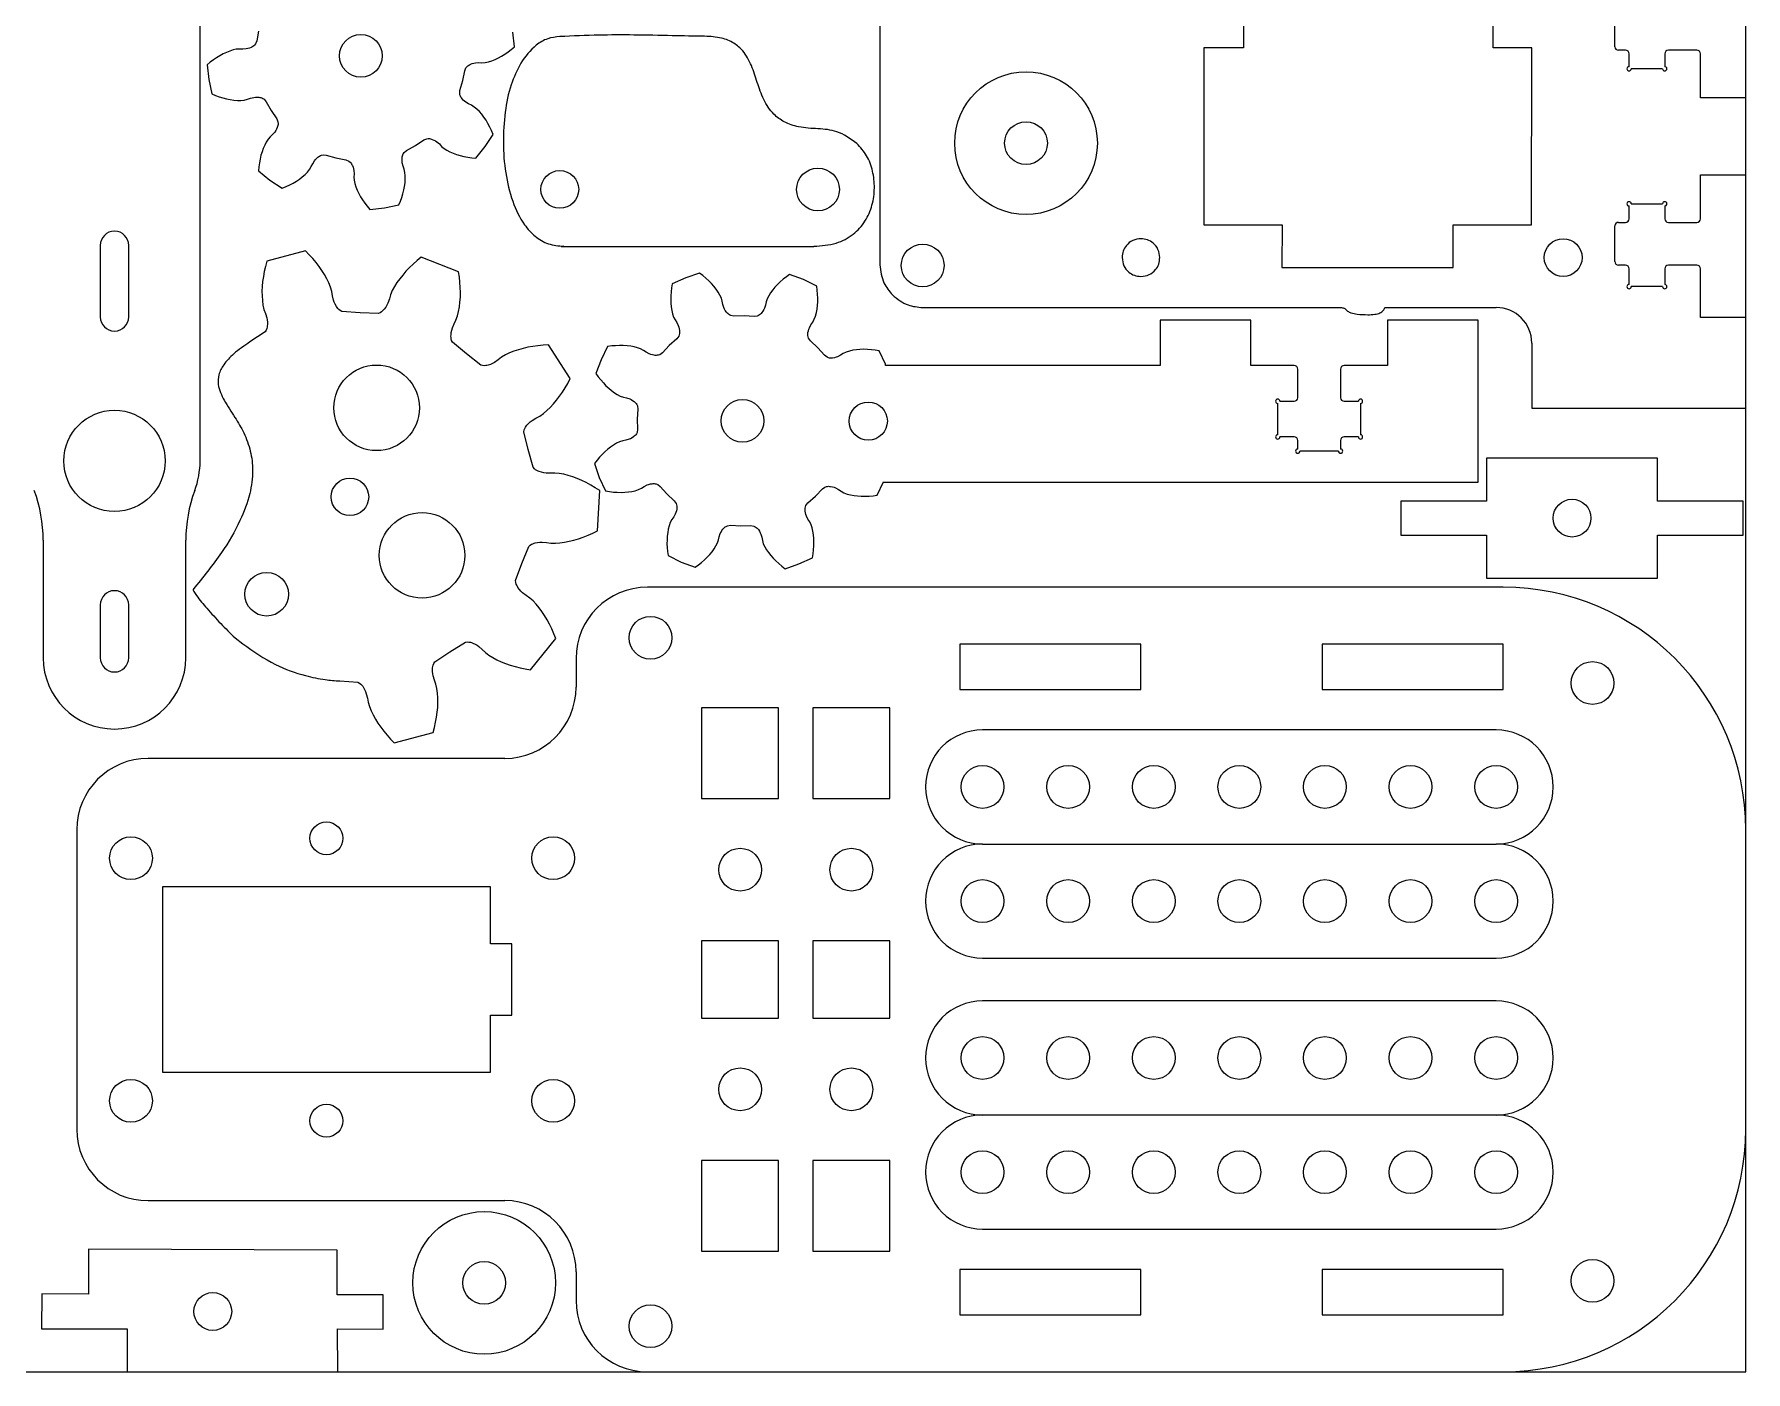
# Model space of a CAD drawing. Header units: millimetres. Extents: x 196.2 to 236.2, y 119.2 to 159.2.
# Drawn here: x 212.17 to 236.17, y 119.24 to 138 of the extents above; entities that cross this region are included whole.
import ezdxf

# ---------------------------------------------------------------- set-up
doc = ezdxf.new("R2010")
doc.units = ezdxf.units.MM

msp = doc.modelspace()

# ---------------------------------------------------------------- linework, layer by layer
at = {"color": 7, "linetype": 'Continuous', "lineweight": 15}
for p, q in [((214.5, 132.016), (214.5, 152.016)), ((236.171, 137.106), (236.171, 139.106)), ((224.031, 138.366), (224.031, 134.766)), ((229.131, 138.406), (229.131, 137.806)), ((232.631, 137.806), (232.631, 138.406)), ((234.336, 137.823), (234.336, 138.323)), ((215.321, 138.042), (215.294, 137.903)), ((218.906, 137.821), (218.884, 138.026)), ((214.87, 137.744), (214.824, 137.722)), ((214.916, 137.762), (214.87, 137.744)), ((214.962, 137.777), (214.916, 137.762)), ((215.008, 137.787), (214.962, 137.777)), ((215.054, 137.79), (215.008, 137.787)), ((215.1, 137.789), (215.054, 137.79)), ((215.146, 137.792), (215.1, 137.789)), ((215.169, 137.796), (215.146, 137.792)), ((215.192, 137.803), (215.169, 137.796)), ((215.216, 137.812), (215.192, 137.803)), ((215.227, 137.818), (215.216, 137.812)), ((215.239, 137.825), (215.227, 137.818)), ((215.252, 137.834), (215.239, 137.825)), ((215.264, 137.845), (215.252, 137.834)), ((215.277, 137.861), (215.264, 137.845)), ((215.294, 137.903), (215.277, 137.861)), ((218.773, 137.719), (218.818, 137.75)), ((218.818, 137.75), (218.862, 137.784)), ((218.862, 137.784), (218.906, 137.821)), ((229.121, 137.806), (228.571, 137.806)), ((228.571, 137.806), (228.571, 135.326)), ((229.131, 137.806), (229.121, 137.806)), ((233.171, 137.806), (232.631, 137.806)), ((233.169, 135.326), (233.171, 137.806)), ((234.486, 137.773), (234.386, 137.773)), ((235.486, 137.773), (235.086, 137.773)), ((214.643, 137.604), (214.599, 137.567)), ((214.599, 137.567), (214.621, 137.362)), ((214.687, 137.638), (214.643, 137.604)), ((214.732, 137.669), (214.687, 137.638)), ((214.778, 137.697), (214.732, 137.669)), ((214.824, 137.722), (214.778, 137.697)), ((218.211, 137.485), (218.228, 137.528)), ((218.228, 137.528), (218.241, 137.543)), ((218.241, 137.543), (218.253, 137.555)), ((218.253, 137.555), (218.266, 137.563)), ((218.266, 137.563), (218.278, 137.571)), ((218.278, 137.571), (218.29, 137.577)), ((218.29, 137.577), (218.313, 137.586)), ((218.313, 137.586), (218.336, 137.592)), ((218.336, 137.592), (218.36, 137.596)), ((218.36, 137.596), (218.405, 137.6)), ((218.405, 137.6), (218.451, 137.598)), ((218.451, 137.598), (218.497, 137.601)), ((218.497, 137.601), (218.543, 137.612)), ((218.543, 137.612), (218.589, 137.626)), ((218.589, 137.626), (218.635, 137.645)), ((218.635, 137.645), (218.682, 137.666)), ((218.682, 137.666), (218.727, 137.691)), ((218.727, 137.691), (218.773, 137.719)), ((234.536, 137.543), (234.536, 137.723)), ((235.006, 137.513), (234.566, 137.513)), ((235.036, 137.723), (235.036, 137.543)), ((235.536, 137.106), (235.536, 137.723)), ((214.621, 137.362), (214.663, 137.16)), ((218.144, 137.211), (218.184, 137.347)), ((218.184, 137.347), (218.211, 137.485)), ((214.663, 137.16), (214.716, 137.138)), ((214.716, 137.138), (214.768, 137.119)), ((214.768, 137.119), (214.82, 137.104)), ((214.82, 137.104), (214.872, 137.091)), ((214.872, 137.091), (214.924, 137.081)), ((214.924, 137.081), (214.974, 137.074)), ((214.974, 137.074), (215.024, 137.071)), ((215.024, 137.071), (215.072, 137.071)), ((215.072, 137.071), (215.119, 137.075)), ((215.119, 137.075), (215.164, 137.086)), ((215.164, 137.086), (215.207, 137.101)), ((215.207, 137.101), (215.252, 137.112)), ((215.252, 137.112), (215.275, 137.115)), ((215.275, 137.115), (215.299, 137.116)), ((215.299, 137.116), (215.324, 137.114)), ((215.324, 137.114), (215.337, 137.112)), ((215.337, 137.112), (215.351, 137.109)), ((215.351, 137.109), (215.365, 137.105)), ((215.365, 137.105), (215.381, 137.098)), ((215.381, 137.098), (215.398, 137.087)), ((215.398, 137.087), (215.427, 137.051)), ((215.427, 137.051), (215.495, 136.928)), ((218.14, 137.166), (218.144, 137.211)), ((218.144, 137.146), (218.14, 137.166)), ((218.15, 137.13), (218.144, 137.146)), ((218.157, 137.117), (218.15, 137.13)), ((218.165, 137.105), (218.157, 137.117)), ((218.173, 137.094), (218.165, 137.105)), ((218.189, 137.075), (218.173, 137.094)), ((218.207, 137.059), (218.189, 137.075)), ((218.226, 137.045), (218.207, 137.059)), ((218.265, 137.02), (218.226, 137.045)), ((236.171, 137.106), (235.536, 137.106)), ((236.171, 136.026), (236.171, 137.106)), ((215.495, 136.928), (215.574, 136.811)), ((215.574, 136.811), (215.592, 136.769)), ((218.306, 137.001), (218.265, 137.02)), ((218.345, 136.977), (218.306, 137.001)), ((218.382, 136.947), (218.345, 136.977)), ((218.416, 136.913), (218.382, 136.947)), ((218.449, 136.875), (218.416, 136.913)), ((218.48, 136.835), (218.449, 136.875)), ((218.509, 136.791), (218.48, 136.835)), ((218.536, 136.746), (218.509, 136.791)), ((215.484, 136.561), (215.454, 136.526)), ((215.517, 136.592), (215.484, 136.561)), ((215.547, 136.627), (215.517, 136.592)), ((215.56, 136.646), (215.547, 136.627)), ((215.572, 136.667), (215.56, 136.646)), ((215.583, 136.69), (215.572, 136.667)), ((215.587, 136.703), (215.583, 136.69)), ((215.59, 136.717), (215.587, 136.703)), ((215.593, 136.731), (215.59, 136.717)), ((215.592, 136.769), (215.594, 136.748)), ((215.594, 136.748), (215.593, 136.731)), ((218.495, 136.422), (218.608, 136.594)), ((218.562, 136.697), (218.536, 136.746)), ((218.586, 136.647), (218.562, 136.697)), ((218.608, 136.594), (218.586, 136.647)), ((215.369, 136.35), (215.354, 136.3)), ((215.386, 136.398), (215.369, 136.35)), ((215.406, 136.443), (215.386, 136.398)), ((215.428, 136.486), (215.406, 136.443)), ((215.454, 136.526), (215.428, 136.486)), ((216.189, 136.296), (216.204, 136.302)), ((216.204, 136.302), (216.224, 136.307)), ((216.224, 136.307), (216.27, 136.302)), ((216.27, 136.302), (216.405, 136.263)), ((217.338, 136.293), (217.342, 136.307)), ((217.342, 136.307), (217.349, 136.322)), ((217.349, 136.322), (217.36, 136.34)), ((217.36, 136.34), (217.395, 136.369)), ((217.395, 136.369), (217.519, 136.436)), ((217.519, 136.436), (217.636, 136.515)), ((217.636, 136.515), (217.678, 136.533)), ((217.678, 136.533), (217.698, 136.535)), ((217.698, 136.535), (217.715, 136.534)), ((217.715, 136.534), (217.73, 136.532)), ((217.73, 136.532), (217.744, 136.528)), ((217.744, 136.528), (217.756, 136.524)), ((217.756, 136.524), (217.779, 136.514)), ((217.779, 136.514), (217.8, 136.502)), ((217.8, 136.502), (217.82, 136.489)), ((217.82, 136.489), (217.855, 136.459)), ((217.855, 136.459), (217.886, 136.425)), ((217.886, 136.425), (217.92, 136.395)), ((217.92, 136.395), (217.96, 136.37)), ((217.96, 136.37), (218.003, 136.347)), ((218.003, 136.347), (218.049, 136.328)), ((218.049, 136.328), (218.097, 136.311)), ((218.097, 136.311), (218.147, 136.296)), ((218.365, 136.261), (218.495, 136.422)), ((215.325, 136.139), (215.319, 136.082)), ((215.319, 136.082), (215.48, 135.952)), ((215.332, 136.194), (215.325, 136.139)), ((215.342, 136.248), (215.332, 136.194)), ((215.354, 136.3), (215.342, 136.248)), ((215.971, 136.031), (216.005, 136.065)), ((216.005, 136.065), (216.036, 136.101)), ((216.036, 136.101), (216.059, 136.141)), ((216.059, 136.141), (216.079, 136.182)), ((216.079, 136.182), (216.103, 136.221)), ((216.103, 136.221), (216.117, 136.24)), ((216.117, 136.24), (216.134, 136.257)), ((216.134, 136.257), (216.153, 136.274)), ((216.153, 136.274), (216.163, 136.282)), ((216.163, 136.282), (216.175, 136.289)), ((216.175, 136.289), (216.189, 136.296)), ((216.405, 136.263), (216.544, 136.236)), ((216.544, 136.236), (216.586, 136.219)), ((216.586, 136.219), (216.602, 136.206)), ((216.602, 136.206), (216.613, 136.193)), ((216.613, 136.193), (216.622, 136.181)), ((216.622, 136.181), (216.629, 136.169)), ((216.629, 136.169), (216.635, 136.157)), ((216.635, 136.157), (216.644, 136.134)), ((216.644, 136.134), (216.65, 136.11)), ((216.65, 136.11), (216.655, 136.087)), ((216.655, 136.087), (216.658, 136.041)), ((217.331, 136.241), (217.332, 136.266)), ((217.332, 136.217), (217.331, 136.241)), ((217.332, 136.266), (217.334, 136.279)), ((217.335, 136.193), (217.332, 136.217)), ((217.334, 136.279), (217.338, 136.293)), ((217.345, 136.148), (217.335, 136.193)), ((217.361, 136.106), (217.345, 136.148)), ((217.372, 136.061), (217.361, 136.106)), ((218.147, 136.296), (218.199, 136.284)), ((218.199, 136.284), (218.253, 136.274)), ((218.253, 136.274), (218.308, 136.266)), ((218.308, 136.266), (218.365, 136.261)), ((215.48, 135.952), (215.653, 135.838)), ((215.653, 135.838), (215.705, 135.861)), ((215.705, 135.861), (215.756, 135.885)), ((215.756, 135.885), (215.804, 135.91)), ((215.804, 135.91), (215.85, 135.938)), ((215.85, 135.938), (215.893, 135.967)), ((215.893, 135.967), (215.933, 135.998)), ((215.933, 135.998), (215.971, 136.031)), ((216.658, 136.041), (216.656, 135.996)), ((216.656, 135.996), (216.66, 135.95)), ((216.66, 135.95), (216.67, 135.904)), ((216.67, 135.904), (216.685, 135.857)), ((216.685, 135.857), (216.703, 135.811)), ((217.356, 135.814), (217.366, 135.865)), ((217.366, 135.865), (217.373, 135.916)), ((217.376, 136.014), (217.372, 136.061)), ((217.373, 135.916), (217.376, 135.965)), ((217.376, 135.965), (217.376, 136.014)), ((235.536, 136.026), (236.171, 136.026)), ((235.536, 135.41), (235.536, 136.026)), ((236.171, 134.026), (236.171, 136.026)), ((216.703, 135.811), (216.725, 135.765)), ((216.725, 135.765), (216.75, 135.719)), ((216.75, 135.719), (216.778, 135.674)), ((216.778, 135.674), (216.809, 135.629)), ((216.809, 135.629), (216.843, 135.585)), ((216.843, 135.585), (216.879, 135.541)), ((217.085, 135.563), (217.287, 135.604)), ((217.287, 135.604), (217.309, 135.657)), ((217.309, 135.657), (217.327, 135.71)), ((217.327, 135.71), (217.343, 135.762)), ((217.343, 135.762), (217.356, 135.814)), ((234.536, 135.41), (234.536, 135.59)), ((234.566, 135.62), (235.006, 135.62)), ((235.036, 135.59), (235.036, 135.41)), ((216.879, 135.541), (217.085, 135.563)), ((234.386, 135.36), (234.486, 135.36)), ((235.086, 135.36), (235.486, 135.36)), ((228.571, 135.326), (229.671, 135.326)), ((229.671, 135.326), (229.669, 134.726)), ((232.069, 134.726), (232.069, 135.326)), ((232.069, 135.326), (233.169, 135.326)), ((234.336, 134.81), (234.336, 135.31)), ((213.1, 135.036), (213.1, 134.036)), ((213.5, 134.036), (213.5, 135.036)), ((215.979, 134.959), (215.434, 134.815)), ((216.031, 134.906), (215.979, 134.959)), ((216.08, 134.852), (216.031, 134.906)), ((217.599, 134.87), (217.542, 134.823)), ((218.124, 134.667), (217.599, 134.87)), ((219.6, 135.024), (219.563, 135.022)), ((219.563, 135.022), (223.106, 135.022)), ((223.106, 135.022), (223.106, 135.024)), ((215.4, 134.672), (215.387, 134.602)), ((215.416, 134.743), (215.4, 134.672)), ((215.434, 134.815), (215.416, 134.743)), ((216.126, 134.797), (216.08, 134.852)), ((216.169, 134.742), (216.126, 134.797)), ((216.208, 134.685), (216.169, 134.742)), ((216.244, 134.628), (216.208, 134.685)), ((216.277, 134.57), (216.244, 134.628)), ((217.341, 134.622), (217.299, 134.569)), ((217.387, 134.674), (217.341, 134.622)), ((217.435, 134.725), (217.387, 134.674)), ((217.487, 134.775), (217.435, 134.725)), ((217.542, 134.823), (217.487, 134.775)), ((218.135, 134.593), (218.124, 134.667)), ((221.504, 134.649), (221.309, 134.582)), ((221.55, 134.615), (221.504, 134.649)), ((222.766, 134.629), (222.72, 134.596)), ((222.96, 134.557), (222.766, 134.629)), ((229.669, 134.726), (232.069, 134.726)), ((234.486, 134.76), (234.386, 134.76)), ((234.536, 134.49), (234.536, 134.71)), ((235.036, 134.71), (235.036, 134.49)), ((235.486, 134.76), (235.086, 134.76)), ((235.536, 134.026), (235.536, 134.71)), ((215.371, 134.463), (215.368, 134.396)), ((215.368, 134.396), (215.369, 134.329)), ((215.377, 134.532), (215.371, 134.463)), ((215.387, 134.602), (215.377, 134.532)), ((216.305, 134.511), (216.277, 134.57)), ((216.329, 134.452), (216.305, 134.511)), ((216.347, 134.392), (216.329, 134.452)), ((216.357, 134.331), (216.347, 134.392)), ((217.195, 134.404), (217.171, 134.346)), ((217.226, 134.46), (217.195, 134.404)), ((217.26, 134.515), (217.226, 134.46)), ((217.299, 134.569), (217.26, 134.515)), ((218.143, 134.521), (218.135, 134.593)), ((218.148, 134.449), (218.143, 134.521)), ((218.15, 134.379), (218.148, 134.449)), ((221.104, 134.386), (221.101, 134.331)), ((221.111, 134.441), (221.104, 134.386)), ((221.12, 134.497), (221.111, 134.441)), ((221.309, 134.582), (221.12, 134.497)), ((221.592, 134.579), (221.55, 134.615)), ((221.633, 134.542), (221.592, 134.579)), ((221.67, 134.503), (221.633, 134.542)), ((221.704, 134.464), (221.67, 134.503)), ((221.736, 134.424), (221.704, 134.464)), ((221.764, 134.383), (221.736, 134.424)), ((221.788, 134.341), (221.764, 134.383)), ((222.528, 134.412), (222.498, 134.372)), ((222.56, 134.451), (222.528, 134.412)), ((222.596, 134.489), (222.56, 134.451)), ((222.635, 134.526), (222.596, 134.489)), ((222.676, 134.562), (222.635, 134.526)), ((222.72, 134.596), (222.676, 134.562)), ((223.145, 134.465), (222.96, 134.557)), ((223.153, 134.409), (223.145, 134.465)), ((223.157, 134.353), (223.153, 134.409)), ((235.006, 134.46), (234.566, 134.46)), ((215.369, 134.329), (215.373, 134.264)), ((215.373, 134.264), (215.382, 134.201)), ((215.382, 134.201), (215.396, 134.14)), ((216.371, 134.271), (216.357, 134.331)), ((216.382, 134.241), (216.371, 134.271)), ((216.395, 134.212), (216.382, 134.241)), ((216.412, 134.182), (216.395, 134.212)), ((216.422, 134.168), (216.412, 134.182)), ((216.433, 134.153), (216.422, 134.168)), ((216.447, 134.139), (216.433, 134.153)), ((217.083, 134.145), (217.072, 134.132)), ((217.103, 134.173), (217.083, 134.145)), ((217.119, 134.201), (217.103, 134.173)), ((217.133, 134.229), (217.119, 134.201)), ((217.154, 134.287), (217.133, 134.229)), ((217.171, 134.346), (217.154, 134.287)), ((218.125, 134.112), (218.136, 134.176)), ((218.136, 134.176), (218.144, 134.242)), ((218.144, 134.242), (218.149, 134.31)), ((218.149, 134.31), (218.15, 134.379)), ((221.101, 134.331), (221.099, 134.278)), ((221.099, 134.278), (221.101, 134.226)), ((221.101, 134.226), (221.106, 134.175)), ((221.106, 134.175), (221.113, 134.126)), ((221.809, 134.299), (221.788, 134.341)), ((221.822, 134.255), (221.809, 134.299)), ((221.83, 134.21), (221.822, 134.255)), ((221.844, 134.166), (221.83, 134.21)), ((221.853, 134.144), (221.844, 134.166)), ((221.864, 134.123), (221.853, 134.144)), ((222.412, 134.157), (222.402, 134.136)), ((222.426, 134.2), (222.412, 134.157)), ((222.436, 134.245), (222.426, 134.2)), ((222.451, 134.288), (222.436, 134.245)), ((222.472, 134.331), (222.451, 134.288)), ((222.498, 134.372), (222.472, 134.331)), ((223.141, 134.094), (223.15, 134.143)), ((223.15, 134.143), (223.156, 134.193)), ((223.156, 134.193), (223.159, 134.245)), ((223.16, 134.299), (223.157, 134.353)), ((223.159, 134.245), (223.16, 134.299)), ((224.631, 134.166), (230.487, 134.166)), ((231.11, 134.166), (232.671, 134.166)), ((215.396, 134.14), (215.417, 134.082)), ((215.417, 134.082), (215.434, 134.023)), ((215.434, 134.023), (215.44, 133.992)), ((215.442, 133.908), (215.439, 133.89)), ((215.44, 133.992), (215.443, 133.96)), ((215.443, 133.926), (215.442, 133.908)), ((215.443, 133.96), (215.443, 133.926)), ((216.464, 134.124), (216.447, 134.139)), ((216.488, 134.11), (216.464, 134.124)), ((216.744, 134.093), (216.488, 134.11)), ((217, 134.082), (216.744, 134.093)), ((217.025, 134.093), (217, 134.082)), ((217.043, 134.106), (217.025, 134.093)), ((217.059, 134.119), (217.043, 134.106)), ((217.072, 134.132), (217.059, 134.119)), ((218.038, 133.879), (218.061, 133.936)), ((218.061, 133.936), (218.088, 133.991)), ((218.088, 133.991), (218.109, 134.05)), ((218.109, 134.05), (218.125, 134.112)), ((221.113, 134.126), (221.124, 134.078)), ((221.124, 134.078), (221.139, 134.033)), ((221.139, 134.033), (221.159, 133.992)), ((221.159, 133.992), (221.184, 133.954)), ((221.184, 133.954), (221.204, 133.912)), ((221.204, 133.912), (221.212, 133.89)), ((221.879, 134.102), (221.864, 134.123)), ((221.887, 134.092), (221.879, 134.102)), ((221.897, 134.081), (221.887, 134.092)), ((221.908, 134.071), (221.897, 134.081)), ((221.922, 134.062), (221.908, 134.071)), ((221.94, 134.052), (221.922, 134.062)), ((221.985, 134.045), (221.94, 134.052)), ((222.126, 134.05), (221.985, 134.045)), ((222.267, 134.041), (222.126, 134.05)), ((222.312, 134.047), (222.267, 134.041)), ((222.331, 134.055), (222.312, 134.047)), ((222.345, 134.065), (222.331, 134.055)), ((222.356, 134.074), (222.345, 134.065)), ((222.366, 134.084), (222.356, 134.074)), ((222.375, 134.094), (222.366, 134.084)), ((222.39, 134.115), (222.375, 134.094)), ((222.402, 134.136), (222.39, 134.115)), ((223.043, 133.883), (223.065, 133.924)), ((223.065, 133.924), (223.091, 133.962)), ((223.091, 133.962), (223.112, 134.002)), ((223.112, 134.002), (223.128, 134.047)), ((223.128, 134.047), (223.141, 134.094)), ((227.96, 133.987), (227.96, 133.352)), ((229.23, 133.987), (227.96, 133.987)), ((229.23, 133.352), (229.23, 133.987)), ((232.42, 133.987), (231.15, 133.987)), ((231.15, 133.987), (231.15, 133.352)), ((232.42, 131.719), (232.42, 133.987)), ((236.171, 134.026), (235.536, 134.026)), ((236.171, 132.756), (236.171, 134.026)), ((215.413, 133.825), (215.199, 133.684)), ((215.426, 133.849), (215.413, 133.825)), ((215.434, 133.87), (215.426, 133.849)), ((215.439, 133.89), (215.434, 133.87)), ((218.017, 133.766), (218.018, 133.783)), ((218.018, 133.747), (218.017, 133.766)), ((218.018, 133.783), (218.022, 133.817)), ((218.021, 133.727), (218.018, 133.747)), ((218.026, 133.705), (218.021, 133.727)), ((218.022, 133.817), (218.028, 133.849)), ((218.037, 133.68), (218.026, 133.705)), ((218.028, 133.849), (218.038, 133.879)), ((218.234, 133.516), (218.037, 133.68)), ((221.184, 133.728), (221.078, 133.635)), ((221.211, 133.764), (221.184, 133.728)), ((221.218, 133.783), (221.211, 133.764)), ((221.212, 133.89), (221.218, 133.867)), ((221.218, 133.867), (221.222, 133.842)), ((221.222, 133.8), (221.218, 133.783)), ((221.222, 133.842), (221.223, 133.829)), ((221.223, 133.815), (221.222, 133.8)), ((221.223, 133.829), (221.223, 133.815)), ((223.021, 133.801), (223.023, 133.814)), ((223.021, 133.787), (223.021, 133.801)), ((223.022, 133.772), (223.021, 133.787)), ((223.025, 133.755), (223.022, 133.772)), ((223.023, 133.814), (223.028, 133.839)), ((223.031, 133.735), (223.025, 133.755)), ((223.028, 133.839), (223.035, 133.862)), ((223.058, 133.699), (223.031, 133.735)), ((223.035, 133.862), (223.043, 133.883)), ((223.161, 133.602), (223.058, 133.699)), ((233.171, 133.666), (233.171, 132.756)), ((218.435, 133.356), (218.234, 133.516)), ((218.68, 133.432), (218.629, 133.397)), ((218.728, 133.47), (218.68, 133.432)), ((218.782, 133.502), (218.728, 133.47)), ((218.84, 133.53), (218.782, 133.502)), ((218.9, 133.554), (218.84, 133.53)), ((218.963, 133.575), (218.9, 133.554)), ((219.028, 133.593), (218.963, 133.575)), ((219.096, 133.608), (219.028, 133.593)), ((219.165, 133.621), (219.096, 133.608)), ((219.236, 133.63), (219.165, 133.621)), ((219.308, 133.637), (219.236, 133.63)), ((219.383, 133.642), (219.308, 133.637)), ((219.688, 133.169), (219.383, 133.642)), ((220.123, 133.433), (220.05, 133.24)), ((220.214, 133.619), (220.123, 133.433)), ((220.271, 133.627), (220.214, 133.619)), ((220.326, 133.631), (220.271, 133.627)), ((220.381, 133.634), (220.326, 133.631)), ((220.434, 133.633), (220.381, 133.634)), ((220.486, 133.63), (220.434, 133.633)), ((220.537, 133.624), (220.486, 133.63)), ((220.586, 133.615), (220.537, 133.624)), ((220.633, 133.602), (220.586, 133.615)), ((220.677, 133.586), (220.633, 133.602)), ((220.718, 133.565), (220.677, 133.586)), ((220.755, 133.539), (220.718, 133.565)), ((220.796, 133.517), (220.755, 133.539)), ((220.818, 133.509), (220.796, 133.517)), ((220.841, 133.502), (220.818, 133.509)), ((220.866, 133.497), (220.841, 133.502)), ((220.879, 133.495), (220.866, 133.497)), ((220.893, 133.495), (220.879, 133.495)), ((220.908, 133.496), (220.893, 133.495)), ((220.925, 133.499), (220.908, 133.496)), ((220.944, 133.505), (220.925, 133.499)), ((220.981, 133.532), (220.944, 133.505)), ((221.078, 133.635), (220.981, 133.532)), ((223.254, 133.496), (223.161, 133.602)), ((223.29, 133.468), (223.254, 133.496)), ((223.309, 133.461), (223.29, 133.468)), ((223.326, 133.458), (223.309, 133.461)), ((223.341, 133.456), (223.326, 133.458)), ((223.355, 133.456), (223.341, 133.456)), ((223.368, 133.457), (223.355, 133.456)), ((223.393, 133.461), (223.368, 133.457)), ((223.416, 133.468), (223.393, 133.461)), ((223.438, 133.476), (223.416, 133.468)), ((223.48, 133.496), (223.438, 133.476)), ((223.518, 133.521), (223.48, 133.496)), ((223.559, 133.541), (223.518, 133.521)), ((223.604, 133.556), (223.559, 133.541)), ((223.652, 133.566), (223.604, 133.556)), ((223.701, 133.574), (223.652, 133.566)), ((223.752, 133.578), (223.701, 133.574)), ((223.804, 133.58), (223.752, 133.578)), ((223.857, 133.579), (223.804, 133.58)), ((223.912, 133.575), (223.857, 133.579)), ((223.967, 133.569), (223.912, 133.575)), ((224.023, 133.559), (223.967, 133.569)), ((224.108, 133.371), (224.023, 133.559)), ((218.461, 133.351), (218.435, 133.356)), ((218.484, 133.35), (218.461, 133.351)), ((218.504, 133.352), (218.484, 133.35)), ((218.522, 133.355), (218.504, 133.352)), ((218.539, 133.359), (218.522, 133.355)), ((218.571, 133.369), (218.539, 133.359)), ((218.601, 133.382), (218.571, 133.369)), ((218.629, 133.397), (218.601, 133.382)), ((220.05, 133.24), (220.083, 133.194)), ((220.083, 133.194), (220.118, 133.15)), ((224.108, 133.352), (224.108, 133.371)), ((227.96, 133.352), (224.108, 133.352)), ((229.84, 133.352), (229.23, 133.352)), ((229.89, 132.902), (229.89, 133.302)), ((230.49, 133.302), (230.49, 132.902)), ((231.15, 133.352), (230.54, 133.352)), ((219.539, 132.921), (219.579, 132.979)), ((219.579, 132.979), (219.617, 133.039)), ((219.617, 133.039), (219.654, 133.103)), ((219.654, 133.103), (219.688, 133.169)), ((220.118, 133.15), (220.154, 133.109)), ((220.154, 133.109), (220.191, 133.07)), ((220.191, 133.07), (220.229, 133.034)), ((220.229, 133.034), (220.268, 133.002)), ((220.268, 133.002), (220.308, 132.972)), ((220.308, 132.972), (220.349, 132.946)), ((220.349, 132.946), (220.391, 132.925)), ((219.313, 132.679), (219.362, 132.72)), ((219.362, 132.72), (219.409, 132.765)), ((219.409, 132.765), (219.454, 132.814)), ((219.454, 132.814), (219.498, 132.866)), ((219.498, 132.866), (219.539, 132.921)), ((220.391, 132.925), (220.435, 132.91)), ((220.435, 132.91), (220.479, 132.9)), ((220.479, 132.9), (220.523, 132.886)), ((220.523, 132.886), (220.544, 132.876)), ((220.544, 132.876), (220.565, 132.864)), ((220.565, 132.864), (220.585, 132.849)), ((220.585, 132.849), (220.595, 132.84)), ((220.595, 132.84), (220.605, 132.83)), ((220.605, 132.83), (220.615, 132.819)), ((220.615, 132.819), (220.624, 132.805)), ((220.624, 132.805), (220.633, 132.786)), ((220.639, 132.741), (220.63, 132.6)), ((220.633, 132.786), (220.639, 132.741)), ((229.61, 132.382), (229.61, 132.822)), ((229.64, 132.852), (229.84, 132.852)), ((230.54, 132.852), (230.74, 132.852)), ((230.77, 132.822), (230.77, 132.382)), ((233.171, 132.756), (236.171, 132.756)), ((236.171, 126.844), (236.171, 132.756)), ((219.044, 132.449), (219.052, 132.469)), ((219.052, 132.469), (219.062, 132.487)), ((219.062, 132.487), (219.072, 132.503)), ((219.072, 132.503), (219.083, 132.517)), ((219.083, 132.517), (219.105, 132.542)), ((219.105, 132.542), (219.13, 132.563)), ((219.13, 132.563), (219.155, 132.582)), ((219.155, 132.582), (219.208, 132.615)), ((219.208, 132.615), (219.262, 132.643)), ((219.262, 132.643), (219.313, 132.679)), ((220.63, 132.6), (220.634, 132.459)), ((219.037, 132.422), (219.044, 132.449)), ((219.101, 132.173), (219.037, 132.422)), ((220.296, 132.238), (220.255, 132.21)), ((220.338, 132.262), (220.296, 132.238)), ((220.381, 132.283), (220.338, 132.262)), ((220.425, 132.296), (220.381, 132.283)), ((220.47, 132.304), (220.425, 132.296)), ((220.514, 132.318), (220.47, 132.304)), ((220.535, 132.327), (220.514, 132.318)), ((220.557, 132.338), (220.535, 132.327)), ((220.578, 132.353), (220.557, 132.338)), ((220.588, 132.361), (220.578, 132.353)), ((220.598, 132.371), (220.588, 132.361)), ((220.608, 132.382), (220.598, 132.371)), ((220.618, 132.396), (220.608, 132.382)), ((220.627, 132.414), (220.618, 132.396)), ((220.634, 132.459), (220.627, 132.414)), ((229.84, 132.352), (229.64, 132.352)), ((229.89, 132.182), (229.89, 132.302)), ((230.49, 132.302), (230.49, 132.182)), ((230.74, 132.352), (230.54, 132.352)), ((219.169, 131.926), (219.101, 132.173)), ((220.065, 132.024), (220.03, 131.978)), ((220.101, 132.066), (220.065, 132.024)), ((220.138, 132.107), (220.101, 132.066)), ((220.176, 132.144), (220.138, 132.107)), ((220.215, 132.178), (220.176, 132.144)), ((220.255, 132.21), (220.215, 132.178)), ((230.46, 132.152), (229.92, 132.152)), ((234.936, 132.053), (232.536, 132.053)), ((232.536, 132.053), (232.536, 131.453)), ((234.936, 131.453), (234.936, 132.053)), ((219.187, 131.906), (219.169, 131.926)), ((219.205, 131.892), (219.187, 131.906)), ((219.222, 131.882), (219.205, 131.892)), ((219.239, 131.873), (219.222, 131.882)), ((219.255, 131.866), (219.239, 131.873)), ((219.287, 131.856), (219.255, 131.866)), ((219.319, 131.849), (219.287, 131.856)), ((219.35, 131.845), (219.319, 131.849)), ((219.412, 131.843), (219.35, 131.845)), ((219.473, 131.845), (219.412, 131.843)), ((219.536, 131.84), (219.473, 131.845)), ((219.598, 131.828), (219.536, 131.84)), ((219.661, 131.813), (219.598, 131.828)), ((219.725, 131.793), (219.661, 131.813)), ((219.788, 131.769), (219.725, 131.793)), ((219.852, 131.742), (219.788, 131.769)), ((220.03, 131.978), (220.097, 131.783)), ((220.097, 131.783), (220.182, 131.594)), ((219.915, 131.711), (219.852, 131.742)), ((219.978, 131.677), (219.915, 131.711)), ((220.041, 131.64), (219.978, 131.677)), ((220.104, 131.6), (220.041, 131.64)), ((220.072, 131.037), (220.104, 131.6)), ((220.182, 131.594), (220.239, 131.585)), ((220.239, 131.585), (220.294, 131.578)), ((220.294, 131.578), (220.349, 131.575)), ((220.349, 131.575), (220.402, 131.573)), ((220.402, 131.573), (220.454, 131.575)), ((220.454, 131.575), (220.505, 131.58)), ((220.505, 131.58), (220.554, 131.587)), ((220.554, 131.587), (220.601, 131.598)), ((220.601, 131.598), (220.646, 131.613)), ((220.646, 131.613), (220.687, 131.633)), ((220.687, 131.633), (220.726, 131.658)), ((220.726, 131.658), (220.767, 131.678)), ((220.767, 131.678), (220.789, 131.686)), ((220.789, 131.686), (220.813, 131.692)), ((220.813, 131.692), (220.838, 131.696)), ((220.838, 131.696), (220.851, 131.697)), ((220.851, 131.697), (220.865, 131.697)), ((220.865, 131.697), (220.88, 131.696)), ((220.88, 131.696), (220.896, 131.692)), ((220.896, 131.692), (220.916, 131.685)), ((220.916, 131.685), (220.952, 131.658)), ((220.952, 131.658), (221.045, 131.552)), ((221.045, 131.552), (221.148, 131.455)), ((223.022, 131.426), (223.128, 131.519)), ((223.128, 131.519), (223.225, 131.622)), ((223.225, 131.622), (223.261, 131.649)), ((223.261, 131.649), (223.281, 131.655)), ((223.281, 131.655), (223.298, 131.658)), ((223.298, 131.658), (223.313, 131.659)), ((223.313, 131.659), (223.327, 131.658)), ((223.327, 131.658), (223.34, 131.657)), ((223.34, 131.657), (223.365, 131.652)), ((223.365, 131.652), (223.388, 131.645)), ((223.388, 131.645), (223.409, 131.636)), ((223.409, 131.636), (223.45, 131.615)), ((223.45, 131.615), (223.488, 131.589)), ((223.488, 131.589), (223.528, 131.567)), ((223.528, 131.567), (223.573, 131.551)), ((223.573, 131.551), (223.62, 131.539)), ((223.62, 131.539), (223.669, 131.53)), ((223.669, 131.53), (223.719, 131.524)), ((223.719, 131.524), (223.771, 131.521)), ((223.771, 131.521), (223.825, 131.52)), ((223.825, 131.52), (223.879, 131.522)), ((223.879, 131.522), (223.935, 131.527)), ((223.935, 131.527), (223.991, 131.535)), ((223.991, 131.535), (224.083, 131.72)), ((224.083, 131.72), (224.083, 131.717)), ((224.083, 131.717), (232.42, 131.719)), ((221.162, 131.27), (221.141, 131.229)), ((221.148, 131.455), (221.175, 131.418)), ((221.171, 131.292), (221.162, 131.27)), ((221.178, 131.315), (221.171, 131.292)), ((221.175, 131.418), (221.181, 131.399)), ((221.183, 131.34), (221.178, 131.315)), ((221.181, 131.399), (221.184, 131.382)), ((221.184, 131.353), (221.183, 131.34)), ((221.184, 131.382), (221.185, 131.367)), ((221.185, 131.367), (221.184, 131.353)), ((222.982, 131.339), (222.984, 131.354)), ((222.982, 131.325), (222.982, 131.339)), ((222.983, 131.311), (222.982, 131.325)), ((222.987, 131.287), (222.983, 131.311)), ((222.984, 131.354), (222.987, 131.37)), ((222.987, 131.37), (222.994, 131.39)), ((222.994, 131.263), (222.987, 131.287)), ((222.994, 131.39), (223.022, 131.426)), ((223.002, 131.241), (222.994, 131.263)), ((231.336, 131.453), (231.336, 130.973)), ((232.536, 131.453), (231.336, 131.453)), ((236.136, 131.453), (234.936, 131.453)), ((236.136, 130.973), (236.136, 131.453)), ((220.006, 131.004), (220.072, 131.037)), ((221.065, 131.06), (221.056, 131.011)), ((221.077, 131.107), (221.065, 131.06)), ((221.093, 131.151), (221.077, 131.107)), ((221.115, 131.192), (221.093, 131.151)), ((221.141, 131.229), (221.115, 131.192)), ((221.804, 131.018), (221.816, 131.039)), ((221.816, 131.039), (221.831, 131.059)), ((221.831, 131.059), (221.839, 131.069)), ((221.839, 131.069), (221.849, 131.079)), ((221.849, 131.079), (221.861, 131.089)), ((221.861, 131.089), (221.875, 131.098)), ((221.875, 131.098), (221.894, 131.107)), ((221.894, 131.107), (221.939, 131.113)), ((221.939, 131.113), (222.08, 131.104)), ((222.08, 131.104), (222.221, 131.108)), ((222.221, 131.108), (222.266, 131.101)), ((222.266, 131.101), (222.284, 131.092)), ((222.284, 131.092), (222.298, 131.082)), ((222.298, 131.082), (222.309, 131.072)), ((222.309, 131.072), (222.319, 131.062)), ((222.319, 131.062), (222.327, 131.052)), ((222.327, 131.052), (222.341, 131.031)), ((222.341, 131.031), (222.352, 131.009)), ((223.022, 131.2), (223.002, 131.241)), ((223.047, 131.161), (223.022, 131.2)), ((223.067, 131.12), (223.047, 131.161)), ((223.082, 131.075), (223.067, 131.12)), ((223.092, 131.028), (223.082, 131.075)), ((223.1, 130.979), (223.092, 131.028)), ((212.3, 130.903), (212.3, 129.256)), ((214.3, 129.256), (214.3, 130.903)), ((219.012, 130.578), (219.107, 130.816)), ((219.107, 130.816), (219.128, 130.834)), ((219.128, 130.834), (219.147, 130.846)), ((219.147, 130.846), (219.165, 130.854)), ((219.165, 130.854), (219.183, 130.861)), ((219.183, 130.861), (219.2, 130.866)), ((219.2, 130.866), (219.233, 130.873)), ((219.233, 130.873), (219.265, 130.876)), ((219.265, 130.876), (219.297, 130.877)), ((219.297, 130.877), (219.358, 130.872)), ((219.358, 130.872), (219.419, 130.863)), ((219.419, 130.863), (219.482, 130.862)), ((219.482, 130.862), (219.545, 130.866)), ((219.545, 130.866), (219.61, 130.875)), ((219.61, 130.875), (219.675, 130.888)), ((219.675, 130.888), (219.74, 130.904)), ((219.74, 130.904), (219.807, 130.924)), ((219.807, 130.924), (219.873, 130.948)), ((219.873, 130.948), (219.939, 130.975)), ((219.939, 130.975), (220.006, 131.004)), ((221.047, 130.908), (221.046, 130.855)), ((221.046, 130.855), (221.048, 130.8)), ((221.05, 130.96), (221.047, 130.908)), ((221.048, 130.8), (221.053, 130.745)), ((221.056, 131.011), (221.05, 130.96)), ((221.707, 130.782), (221.733, 130.823)), ((221.733, 130.823), (221.755, 130.865)), ((221.755, 130.865), (221.769, 130.909)), ((221.769, 130.909), (221.779, 130.953)), ((221.779, 130.953), (221.794, 130.997)), ((221.794, 130.997), (221.804, 131.018)), ((222.352, 131.009), (222.362, 130.988)), ((222.362, 130.988), (222.375, 130.944)), ((222.375, 130.944), (222.384, 130.899)), ((222.384, 130.899), (222.397, 130.855)), ((222.397, 130.855), (222.417, 130.812)), ((222.417, 130.812), (222.442, 130.77)), ((223.104, 130.928), (223.1, 130.979)), ((223.101, 130.768), (223.105, 130.823)), ((223.106, 130.876), (223.104, 130.928)), ((223.105, 130.823), (223.106, 130.876)), ((231.336, 130.973), (232.536, 130.973)), ((232.536, 130.973), (232.536, 130.373)), ((234.936, 130.973), (236.136, 130.973)), ((234.936, 130.373), (234.936, 130.973)), ((218.922, 130.338), (219.012, 130.578)), ((221.053, 130.745), (221.061, 130.688)), ((221.061, 130.688), (221.246, 130.597)), ((221.246, 130.597), (221.439, 130.524)), ((221.439, 130.524), (221.486, 130.557)), ((221.486, 130.557), (221.53, 130.592)), ((221.53, 130.592), (221.571, 130.628)), ((221.571, 130.628), (221.61, 130.665)), ((221.61, 130.665), (221.645, 130.703)), ((221.645, 130.703), (221.678, 130.742)), ((221.678, 130.742), (221.707, 130.782)), ((222.442, 130.77), (222.47, 130.729)), ((222.47, 130.729), (222.501, 130.689)), ((222.501, 130.689), (222.536, 130.65)), ((222.536, 130.65), (222.573, 130.612)), ((222.573, 130.612), (222.613, 130.575)), ((222.613, 130.575), (222.656, 130.539)), ((222.701, 130.504), (222.897, 130.571)), ((222.897, 130.571), (223.085, 130.656)), ((223.085, 130.656), (223.095, 130.713)), ((223.095, 130.713), (223.101, 130.768)), ((218.926, 130.311), (218.922, 130.338)), ((218.932, 130.289), (218.926, 130.311)), ((222.656, 130.539), (222.701, 130.504)), ((232.536, 130.373), (234.936, 130.373)), ((218.939, 130.271), (218.932, 130.289)), ((218.948, 130.254), (218.939, 130.271)), ((218.957, 130.239), (218.948, 130.254)), ((218.977, 130.211), (218.957, 130.239)), ((218.998, 130.187), (218.977, 130.211)), ((219.021, 130.165), (218.998, 130.187)), ((219.07, 130.127), (219.021, 130.165)), ((219.121, 130.093), (219.07, 130.127)), ((219.168, 130.052), (219.121, 130.093)), ((232.771, 130.244), (220.771, 130.244)), ((213.1, 129.996), (213.1, 129.256)), ((213.5, 129.256), (213.5, 129.996)), ((219.212, 130.006), (219.168, 130.052)), ((219.254, 129.956), (219.212, 130.006)), ((219.293, 129.903), (219.254, 129.956)), ((219.331, 129.846), (219.293, 129.903)), ((219.366, 129.787), (219.331, 129.846)), ((219.399, 129.725), (219.366, 129.787)), ((219.431, 129.66), (219.399, 129.725)), ((219.46, 129.593), (219.431, 129.66)), ((219.487, 129.524), (219.46, 129.593)), ((214.991, 129.534), (215.098, 129.451)), ((218.003, 129.339), (218.22, 129.476)), ((218.22, 129.476), (218.247, 129.478)), ((218.247, 129.478), (218.269, 129.476)), ((218.269, 129.476), (218.289, 129.473)), ((218.289, 129.473), (218.307, 129.468)), ((218.307, 129.468), (218.324, 129.462)), ((218.324, 129.462), (218.355, 129.448)), ((218.355, 129.448), (218.383, 129.431)), ((218.383, 129.431), (218.409, 129.413)), ((218.409, 129.413), (218.456, 129.373)), ((218.456, 129.373), (218.5, 129.33)), ((219.131, 129.087), (219.487, 129.524)), ((227.691, 129.444), (225.151, 129.444)), ((225.151, 129.444), (225.151, 128.809)), ((227.691, 128.809), (227.691, 129.444)), ((230.231, 129.444), (230.231, 128.809)), ((232.771, 129.444), (230.231, 129.444)), ((232.771, 128.809), (232.771, 129.444)), ((217.759, 129.097), (217.76, 129.115)), ((217.76, 129.115), (217.763, 129.133)), ((217.763, 129.133), (217.768, 129.153)), ((217.768, 129.153), (217.776, 129.174)), ((217.776, 129.174), (217.789, 129.197)), ((217.789, 129.197), (218.003, 129.339)), ((218.5, 129.33), (218.549, 129.293)), ((218.549, 129.293), (218.603, 129.259)), ((218.603, 129.259), (218.661, 129.228)), ((218.661, 129.228), (218.721, 129.2)), ((218.721, 129.2), (218.784, 129.175)), ((218.784, 129.175), (218.849, 129.152)), ((218.849, 129.152), (218.917, 129.132)), ((218.917, 129.132), (218.986, 129.115)), ((218.986, 129.115), (219.058, 129.1)), ((219.771, 129.244), (219.771, 128.844)), ((216.458, 128.93), (216.714, 128.913)), ((216.714, 128.913), (216.737, 128.899)), ((216.737, 128.899), (216.755, 128.884)), ((216.755, 128.884), (216.768, 128.87)), ((216.768, 128.87), (216.78, 128.855)), ((217.759, 129.063), (217.759, 129.097)), ((217.762, 129.031), (217.759, 129.063)), ((217.768, 129), (217.762, 129.031)), ((217.785, 128.94), (217.768, 129)), ((217.806, 128.883), (217.785, 128.94)), ((217.82, 128.822), (217.806, 128.883)), ((219.058, 129.1), (219.131, 129.087)), ((216.78, 128.855), (216.79, 128.84)), ((216.79, 128.84), (216.807, 128.811)), ((216.807, 128.811), (216.82, 128.781)), ((216.82, 128.781), (216.83, 128.751)), ((216.83, 128.751), (216.845, 128.691)), ((216.845, 128.691), (216.855, 128.631)), ((216.855, 128.631), (216.873, 128.571)), ((217.829, 128.759), (217.82, 128.822)), ((217.833, 128.694), (217.829, 128.759)), ((217.831, 128.56), (217.834, 128.627)), ((217.834, 128.627), (217.833, 128.694)), ((225.151, 128.809), (227.691, 128.809)), ((230.231, 128.809), (232.771, 128.809)), ((216.873, 128.571), (216.897, 128.512)), ((216.897, 128.512), (216.925, 128.453)), ((216.925, 128.453), (216.958, 128.395)), ((216.958, 128.395), (216.994, 128.338)), ((217.802, 128.351), (217.815, 128.421)), ((217.815, 128.421), (217.824, 128.491)), ((217.824, 128.491), (217.831, 128.56)), ((222.611, 128.554), (221.531, 128.554)), ((221.531, 128.554), (221.531, 127.284)), ((222.611, 127.284), (222.611, 128.554)), ((224.171, 128.554), (223.091, 128.554)), ((223.091, 128.554), (223.091, 127.284)), ((224.171, 127.284), (224.171, 128.554)), ((216.994, 128.338), (217.033, 128.281)), ((217.033, 128.281), (217.076, 128.225)), ((217.076, 128.225), (217.122, 128.17)), ((217.122, 128.17), (217.171, 128.116)), ((217.223, 128.063), (217.767, 128.208)), ((217.767, 128.208), (217.786, 128.279)), ((217.786, 128.279), (217.802, 128.351)), ((232.671, 128.244), (225.471, 128.244)), ((217.171, 128.116), (217.223, 128.063)), ((218.771, 127.844), (213.771, 127.844)), ((221.531, 127.284), (222.611, 127.284)), ((223.091, 127.284), (224.171, 127.284)), ((212.771, 126.844), (212.771, 122.644)), ((236.171, 122.644), (236.171, 126.844)), ((225.471, 126.644), (232.671, 126.644)), ((218.571, 126.044), (213.971, 126.044)), ((213.971, 126.044), (213.971, 123.444)), ((218.571, 125.244), (218.571, 126.044)), ((222.611, 125.284), (221.531, 125.284)), ((221.531, 125.284), (221.531, 124.204)), ((222.611, 124.204), (222.611, 125.284)), ((224.171, 125.284), (223.091, 125.284)), ((223.091, 125.284), (223.091, 124.204)), ((224.171, 124.204), (224.171, 125.284)), ((218.871, 125.244), (218.571, 125.244)), ((218.871, 124.244), (218.871, 125.244)), ((225.471, 125.044), (232.671, 125.044)), ((232.671, 124.444), (225.471, 124.444)), ((218.571, 123.444), (218.571, 124.244)), ((218.571, 124.244), (218.871, 124.244)), ((221.531, 124.204), (222.611, 124.204)), ((223.091, 124.204), (224.171, 124.204)), ((213.971, 123.444), (218.571, 123.444)), ((232.671, 122.844), (225.471, 122.844)), ((236.171, 119.244), (236.171, 122.644)), ((222.611, 122.204), (221.531, 122.204)), ((221.531, 122.204), (221.531, 120.934)), ((222.611, 120.934), (222.611, 122.204)), ((224.171, 122.204), (223.091, 122.204)), ((223.091, 122.204), (223.091, 120.934)), ((224.171, 120.934), (224.171, 122.204)), ((213.771, 121.644), (218.771, 121.644)), ((225.471, 121.244), (232.671, 121.244)), ((212.936, 120.961), (212.934, 120.334)), ((216.424, 120.95), (212.936, 120.961)), ((216.422, 120.324), (216.424, 120.95)), ((221.531, 120.934), (222.611, 120.934)), ((223.091, 120.934), (224.171, 120.934)), ((219.771, 120.644), (219.771, 120.244)), ((225.151, 120.679), (225.151, 120.044)), ((227.691, 120.679), (225.151, 120.679)), ((227.691, 120.044), (227.691, 120.679)), ((230.231, 120.679), (230.231, 120.044)), ((232.771, 120.679), (230.231, 120.679)), ((232.771, 120.044), (232.771, 120.679)), ((212.279, 120.336), (212.277, 119.848)), ((212.934, 120.334), (212.279, 120.336)), ((217.069, 120.322), (216.422, 120.324)), ((217.068, 119.842), (217.069, 120.322)), ((225.151, 120.044), (227.691, 120.044)), ((230.231, 120.044), (232.771, 120.044)), ((212.277, 119.848), (213.477, 119.844)), ((213.477, 119.844), (213.476, 119.244)), ((216.428, 119.844), (217.068, 119.842)), ((216.431, 119.244), (216.428, 119.844)), ((196.171, 119.244), (213.476, 119.244)), ((213.476, 119.244), (216.431, 119.244)), ((216.431, 119.244), (220.771, 119.244)), ((220.771, 119.244), (232.771, 119.244)), ((232.771, 119.244), (236.171, 119.244))]:
    msp.add_line(p, q, dxfattribs=at)
for centre, radius in [((216.755, 137.695), 0.3), ((226.08, 136.471), 1), ((226.08, 136.471), 0.3), ((219.543, 135.822), 0.265), ((223.163, 135.822), 0.3), ((233.611, 134.866), 0.265), ((224.631, 134.756), 0.3), ((216.975, 132.76), 0.6), ((213.3, 132.016), 0.71), ((222.105, 132.577), 0.3), ((223.868, 132.573), 0.268), ((216.601, 131.511), 0.263), ((217.612, 130.691), 0.6), ((233.736, 131.213), 0.265), ((215.433, 130.146), 0.306), ((220.815, 129.536), 0.3), ((234.023, 128.901), 0.3), ((225.471, 127.444), 0.3), ((226.671, 127.444), 0.3), ((227.871, 127.444), 0.3), ((229.071, 127.444), 0.3), ((230.271, 127.444), 0.3), ((231.471, 127.444), 0.3), ((232.671, 127.444), 0.3), ((216.271, 126.724), 0.23), ((213.531, 126.444), 0.3), ((219.451, 126.444), 0.3), ((222.071, 126.284), 0.3), ((223.631, 126.284), 0.3), ((225.471, 125.844), 0.3), ((226.671, 125.844), 0.3), ((227.871, 125.844), 0.3), ((229.071, 125.844), 0.3), ((230.271, 125.844), 0.3), ((231.471, 125.844), 0.3), ((232.671, 125.844), 0.3), ((225.471, 123.644), 0.3), ((226.671, 123.644), 0.3), ((227.871, 123.644), 0.3), ((229.071, 123.644), 0.3), ((230.271, 123.644), 0.3), ((231.471, 123.644), 0.3), ((232.671, 123.644), 0.3), ((213.531, 123.044), 0.3), ((219.451, 123.044), 0.3), ((222.071, 123.204), 0.3), ((223.631, 123.204), 0.3), ((216.271, 122.764), 0.23), ((225.471, 122.044), 0.3), ((226.671, 122.044), 0.3), ((227.871, 122.044), 0.3), ((229.071, 122.044), 0.3), ((230.271, 122.044), 0.3), ((231.471, 122.044), 0.3), ((232.671, 122.044), 0.3), ((218.483, 120.49), 1), ((218.483, 120.49), 0.3), ((234.023, 120.519), 0.3), ((214.678, 120.089), 0.265), ((220.815, 119.884), 0.3)]:
    msp.add_circle(centre, radius, dxfattribs=at)
for centre, radius, start, end in [((234.386, 137.823), 0.05, 180, 270), ((234.486, 137.723), 0.05, 0, 90), ((235.086, 137.723), 0.05, 90, 180), ((235.486, 137.723), 0.05, 0, 90), ((234.536, 137.513), 0.03, 90, 0), ((235.036, 137.513), 0.03, 180, 90), ((234.536, 135.62), 0.03, 360, 270), ((235.036, 135.62), 0.03, 270, 180), ((234.386, 135.31), 0.05, 90, 180), ((234.486, 135.41), 0.05, 270, 0), ((235.086, 135.41), 0.05, 180, 270), ((235.486, 135.41), 0.05, 270, 0), ((213.3, 135.036), 0.2, 0, 180), ((234.386, 134.81), 0.05, 180, 270), ((234.486, 134.71), 0.05, 360, 90), ((235.086, 134.71), 0.05, 90, 180), ((235.486, 134.71), 0.05, 0, 90), ((234.536, 134.46), 0.03, 90, 360), ((235.036, 134.46), 0.03, 180, 90), ((232.671, 133.666), 0.5, 360, 90), ((213.3, 134.036), 0.2, 180, 0), ((229.84, 133.302), 0.05, 0, 90), ((230.54, 133.302), 0.05, 90, 180), ((229.61, 132.852), 0.03, 0, 270), ((229.84, 132.902), 0.05, 270, 0), ((230.54, 132.902), 0.05, 180, 270), ((230.77, 132.852), 0.03, 270, 180), ((229.61, 132.352), 0.03, 90, 0), ((229.84, 132.302), 0.05, 0, 90), ((230.54, 132.302), 0.05, 90, 180), ((230.77, 132.352), 0.03, 180, 90), ((213.3, 132.016), 1.2, 339.6359, 0), ((229.89, 132.152), 0.03, 90, 0), ((230.49, 132.152), 0.03, 180, 90), ((210.3, 130.903), 2, 0, 20.3641), ((216.3, 130.903), 2, 159.6359, 180), ((213.3, 129.996), 0.2, 0, 180), ((220.771, 129.244), 1, 90, 180), ((232.771, 126.844), 3.4, 0, 90), ((213.3, 129.256), 1, 180, 0), ((213.3, 129.256), 0.2, 180, 0), ((218.771, 128.844), 1, 270, 0), ((225.471, 127.444), 0.8, 90, 270), ((232.671, 127.444), 0.8, 270, 90), ((213.771, 126.844), 1, 90, 180), ((225.471, 125.844), 0.8, 90, 270), ((232.671, 125.844), 0.8, 270, 90), ((225.471, 123.644), 0.8, 90, 270), ((232.671, 123.644), 0.8, 270, 90), ((213.771, 122.644), 1, 180, 270), ((225.471, 122.044), 0.8, 90, 270), ((232.671, 122.044), 0.8, 270, 90), ((232.771, 122.644), 3.4, 270, 0), ((218.771, 120.644), 1, 0, 90), ((220.771, 120.244), 1, 180, 270)]:
    msp.add_arc(centre, radius, start, end, dxfattribs=at)
for points, knots in [([(221.574, 137.969), (221.423, 137.971), (221.091, 137.977), (220.597, 137.989), (220.071, 137.988), (219.726, 137.973), (219.543, 137.964)], [0, 0, 0, 0, 0.223688, 0.489327, 0.729703, 1, 1, 1, 1]), ([(219.543, 137.964), (219.485, 137.958), (219.367, 137.945), (219.163, 137.824), (219.062, 137.684), (218.996, 137.594)], [0, 0, 0, 0, 0.250628, 0.517194, 1, 1, 1, 1]), ([(223.163, 136.673), (223.072, 136.677), (222.91, 136.684), (222.696, 136.756), (222.519, 136.884), (222.393, 137.081), (222.312, 137.319), (222.238, 137.556), (222.134, 137.753), (221.983, 137.884), (221.796, 137.958), (221.654, 137.965), (221.574, 137.969)], [0, 0, 0, 0, 0.120795, 0.215615, 0.295641, 0.40715, 0.519903, 0.631632, 0.73828, 0.810859, 0.894191, 1, 1, 1, 1]), ([(218.996, 137.594), (218.946, 137.494), (218.839, 137.276), (218.769, 136.895), (218.742, 136.48), (218.774, 136.058), (218.866, 135.665), (219.01, 135.359), (219.19, 135.159), (219.381, 135.043), (219.526, 135.031), (219.6, 135.024)], [0, 0, 0, 0, 0.110869, 0.241086, 0.382378, 0.525378, 0.661221, 0.783362, 0.856826, 0.926871, 1, 1, 1, 1]), ([(223.71, 136.466), (223.619, 136.531), (223.454, 136.65), (223.253, 136.666), (223.163, 136.673)], [0, 0, 0, 0, 0.553666, 1, 1, 1, 1]), ([(223.106, 135.024), (223.212, 135.032), (223.408, 135.045), (223.661, 135.178), (223.833, 135.37), (223.931, 135.598), (223.964, 135.841), (223.937, 136.078), (223.86, 136.299), (223.759, 136.411), (223.71, 136.466)], [0, 0, 0, 0, 0.157559, 0.2912698, 0.4147442, 0.5359967, 0.657145, 0.7765329, 0.8912923, 1, 1, 1, 1]), ([(227.691, 135.131), (227.652, 135.126), (227.574, 135.116), (227.488, 135.045), (227.436, 134.959), (227.43, 134.897), (227.426, 134.866)], [0, 0, 0, 0, 0.28373, 0.557947, 0.775048, 1, 1, 1, 1]), ([(227.956, 134.866), (227.951, 134.906), (227.941, 134.983), (227.87, 135.07), (227.784, 135.122), (227.723, 135.128), (227.691, 135.131)], [0, 0, 0, 0, 0.283725, 0.557956, 0.775061, 1, 1, 1, 1]), ([(227.426, 134.866), (227.432, 134.827), (227.442, 134.749), (227.512, 134.663), (227.599, 134.611), (227.66, 134.604), (227.691, 134.601)], [0, 0, 0, 0, 0.28372, 0.557935, 0.775039, 1, 1, 1, 1]), ([(227.691, 134.601), (227.731, 134.606), (227.809, 134.616), (227.895, 134.687), (227.947, 134.774), (227.953, 134.835), (227.956, 134.866)], [0, 0, 0, 0, 0.28372, 0.557941, 0.775045, 1, 1, 1, 1]), ([(224.031, 134.766), (224.042, 134.677), (224.06, 134.518), (224.162, 134.396), (224.207, 134.342)], [0, 0, 0, 0, 0.558866, 1, 1, 1, 1]), ([(224.207, 134.342), (224.277, 134.286), (224.403, 134.187), (224.561, 134.173), (224.631, 134.166)], [0, 0, 0, 0, 0.558882, 1, 1, 1, 1]), ([(230.487, 134.166), (230.497, 134.166), (230.513, 134.165), (230.534, 134.16), (230.56, 134.145), (230.587, 134.112), (230.647, 134.085), (230.743, 134.068), (230.822, 134.066), (230.871, 134.065)], [0, 0, 0, 0, 0.067999, 0.118793, 0.160444, 0.288393, 0.41782, 0.636661, 1, 1, 1, 1]), ([(230.871, 134.065), (230.904, 134.066), (230.962, 134.068), (231.029, 134.083), (231.068, 134.103), (231.089, 134.121), (231.104, 134.142), (231.108, 134.158), (231.11, 134.166)], [0, 0, 0, 0, 0.35246, 0.620606, 0.728418, 0.823474, 0.9116, 1, 1, 1, 1]), ([(215.199, 133.684), (215.121, 133.63), (214.986, 133.538), (214.834, 133.382), (214.755, 133.232), (214.746, 133.051), (214.841, 132.848), (214.985, 132.637), (215.121, 132.405), (215.215, 132.155), (215.25, 131.864), (215.203, 131.529), (215.055, 131.139), (214.787, 130.685), (214.54, 130.382), (214.402, 130.212)], [0, 0, 0, 0, 0.070867, 0.122733, 0.161719, 0.195175, 0.254616, 0.325514, 0.387897, 0.455677, 0.524559, 0.60583, 0.70687, 0.835666, 1, 1, 1, 1]), ([(214.402, 130.212), (214.402, 130.211), (214.401, 130.21), (214.401, 130.209), (214.401, 130.206), (214.404, 130.197), (214.419, 130.169), (214.48, 130.083), (214.607, 129.933), (214.786, 129.734), (214.923, 129.6), (214.991, 129.534)], [0, 0, 0, 0, 0.001448, 0.003123, 0.005108, 0.011237, 0.033352, 0.109927, 0.362193, 0.684135, 1, 1, 1, 1]), ([(215.098, 129.451), (215.247, 129.347), (215.52, 129.156), (215.923, 129.012), (216.229, 128.947), (216.39, 128.935), (216.458, 128.93)], [0, 0, 0, 0, 0.3684518, 0.6718838, 0.8615576, 1, 1, 1, 1])]:
    msp.add_open_spline(points, degree=3, knots=knots, dxfattribs=at)

doc.saveas('drawing.dxf')
